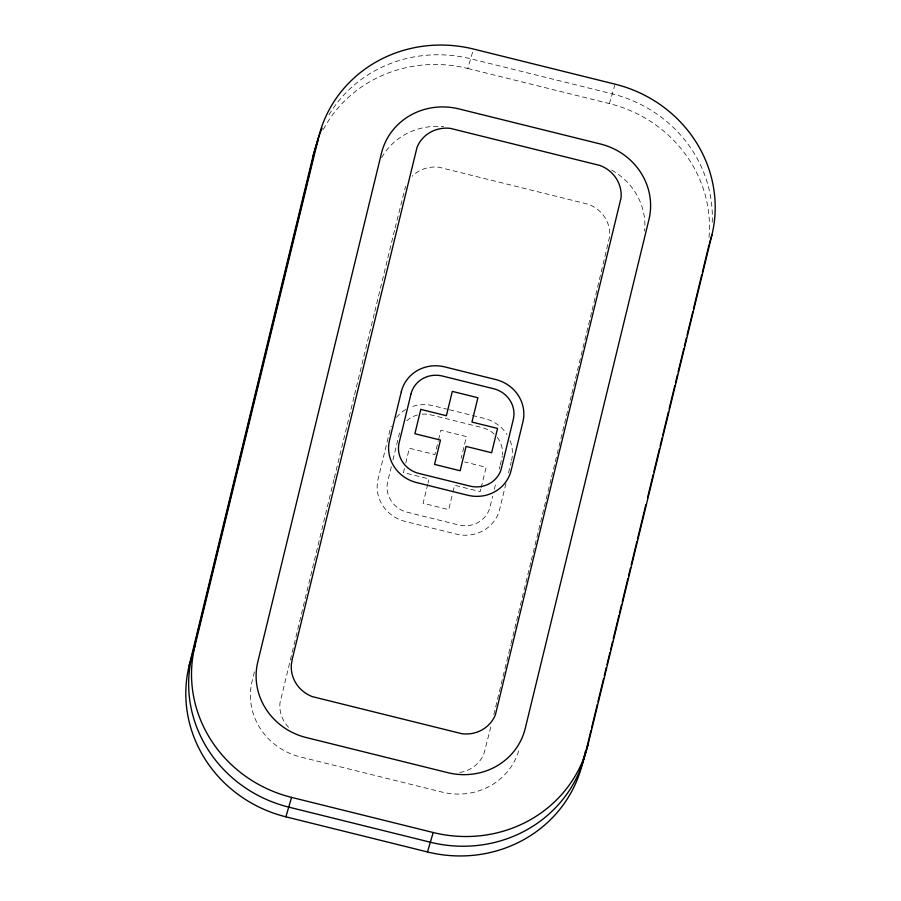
<?xml version="1.0" encoding="UTF-8"?>
<svg xmlns="http://www.w3.org/2000/svg" width="901" height="901" viewBox="0 0 901 901"><rect width="100%" height="100%" fill="white"/><g stroke="black" fill="none" stroke-linecap="round" stroke-linejoin="round"><path stroke-width="0.68" stroke-dasharray="4.5 3.38" d="M254.375 671.909L252.055 681.483A64.849 61.606 16.4 0 0 300.427 756.964L442.042 792.08A64.849 61.606 16.4 0 0 519.528 747.819M333.978 479.388L279.974 702.971A32.425 30.803 16.4 0 0 290.088 728.83M334.305 478.026L354.239 396.046M354.566 394.672L374.501 312.692M374.827 311.329L394.762 229.35M395.089 227.976L405.585 186.282M391.316 466.707L387.7 481.573A26.366 25.048 16.4 0 0 407.365 512.264L458.53 524.945A26.366 25.048 16.4 0 0 490.031 506.959L492.667 496.147M392.96 459.938L399.526 432.897M404.436 468.52L403.445 472.586L429.034 478.927L428.043 482.981M405.743 463.114L409.358 448.248L434.946 454.588L438.235 441.073M427.716 484.333L423.11 503.265L448.698 509.606L452.64 493.388M438.562 439.722L440.859 430.25L466.448 436.602L461.188 458.226M452.966 492.036L454.611 485.267L480.199 491.619L480.852 488.916M481.19 487.565L486.112 467.281L464.567 461.931M494.311 489.378L495.955 482.621M499.233 469.106L499.897 466.391M500.224 465.04L501.868 458.282A26.366 25.048 16.4 0 0 502.285 456.143M505.911 483.657L499.661 509.347A36.288 34.475 16.4 0 1 456.311 534.113L405.135 521.42A36.288 34.475 16.4 0 1 378.071 479.186L389.896 430.509A36.288 34.475 16.4 0 1 391.259 426.218M508.536 472.845L511.171 462.022M490.82 726.916L483.983 753.574A32.425 30.803 16.4 0 1 459.048 772.574M493.804 714.617L510.743 644.925M511.081 643.562L531.004 561.582M531.342 560.219L551.266 478.228M551.603 476.866L571.527 394.886M571.865 393.523L591.788 311.532M592.126 310.169L609.583 236.884A32.425 30.803 16.4 0 0 588.758 204.392L438.933 167.237A32.425 30.803 16.4 0 0 412.219 176.202M323.346 129.429A129.699 123.212 16.4 0 1 467.799 68.476L473.16 50.265M709.019 237.323A129.699 123.212 16.4 0 0 609.403 103.604L614.764 85.392M467.799 68.476L609.403 103.604M448.067 409.426L433.257 405.754A36.288 34.475 16.4 0 0 410.135 407.353M449.419 409.752L484.423 418.436A36.288 34.475 16.4 0 1 506.936 434.428M712.229 222.232A129.699 123.212 16.4 0 0 612.263 93.884L470.66 58.768A129.699 123.212 16.4 0 0 327.502 117.355M396.395 417.467A36.288 34.475 16.4 0 1 405.968 409.381M510.09 440.589A36.288 34.475 16.4 0 1 511.498 460.67M381.664 157.641A64.849 61.606 16.4 0 1 443.709 126.692M611.7 170.131A64.849 61.606 16.4 0 1 644.587 231.005M494.199 434.034A26.366 25.048 16.4 0 0 482.193 427.603L431.027 414.91A26.366 25.048 16.4 0 0 420.79 414.336M497.262 437.379A26.366 25.048 16.4 0 1 502.42 455.05M406.711 420.823A26.366 25.048 16.4 0 1 417.445 415.001"/><path stroke-width="1.35" d="M189.12 665.873L312.816 156.999L318.537 137.571A129.699 123.212 16.4 0 1 473.521 49.048L615.124 84.176A129.699 123.212 16.4 0 1 711.88 235.127L588.184 744.001L582.463 763.429A129.699 123.212 16.4 0 1 427.479 851.952L285.876 816.824A129.699 123.212 16.4 0 1 189.12 665.873L194.83 646.445L318.537 137.571M582.463 763.429L585.459 751.119M590.977 730.463L585.323 753.72A129.699 123.212 16.4 0 1 430.34 842.232L288.737 807.116A129.699 123.212 16.4 0 1 191.969 656.153L315.677 147.28A129.699 123.212 16.4 0 1 322.096 128.201M591.642 727.726L597.295 704.469M597.96 701.733L603.614 678.487M604.278 675.75L606.272 667.54M606.936 664.803L609.932 652.493M610.596 649.756L612.59 641.546M613.254 638.809L618.908 615.552M619.573 612.815L621.566 604.616M622.231 601.879L627.884 578.622M628.549 575.885L630.542 567.675M631.207 564.938L636.861 541.692M637.525 538.956L645.848 504.751M647.504 497.915L653.157 474.658M653.822 471.921L659.476 448.664M660.14 445.927L662.134 437.728M662.798 434.992L668.452 411.734M669.116 408.998L674.77 385.741M675.435 383.004L677.439 374.793M678.104 372.057L683.758 348.811M684.422 346.074L686.416 337.864M687.08 335.127L692.734 311.87M693.398 309.133L701.71 274.94M702.375 272.203L709.031 244.847M285.876 816.824L291.597 797.396A129.699 123.212 16.4 0 1 194.83 646.445M427.479 851.952L433.201 832.524A129.699 123.212 16.4 0 0 588.184 744.001M709.38 243.63L711.88 235.127M291.597 797.396L433.201 832.524M312.816 156.999A129.699 123.212 16.4 0 1 317.693 141.637M292.262 659.149L291.417 664.116A32.425 30.803 16.4 0 0 312.242 696.608L462.067 733.763A32.425 30.803 16.4 0 0 495.415 714.718L621.026 198.029A32.425 30.803 16.4 0 0 600.19 165.536L450.376 128.37A32.425 30.803 16.4 0 0 417.017 147.426L292.262 659.149M381.472 153.181L257.765 662.055A64.849 61.606 16.4 0 0 306.149 737.525L447.752 772.653A64.849 61.606 16.4 0 0 525.249 728.391L648.945 219.517A64.849 61.606 16.4 0 0 600.573 144.036L458.958 108.92A64.849 61.606 16.4 0 0 381.472 153.181M401.339 391.653L389.502 440.33A36.288 34.475 16.4 0 0 416.577 482.564L467.743 495.246A36.288 34.475 16.4 0 0 511.104 470.491L522.929 421.814A36.288 34.475 16.4 0 0 495.865 379.58L444.689 366.887A36.288 34.475 16.4 0 0 401.339 391.653M410.969 394.041L399.132 442.718A26.366 25.048 16.4 0 0 418.807 473.397L469.973 486.089A26.366 25.048 16.4 0 0 501.474 468.103L513.3 419.427A26.366 25.048 16.4 0 0 493.635 388.736L442.47 376.055A26.366 25.048 16.4 0 0 410.969 394.041M420.801 409.381L414.888 433.719L440.465 440.071L434.552 464.398L460.141 470.75L466.054 446.412L491.642 452.752L497.555 428.414L471.966 422.073L477.89 397.735L452.302 391.394L446.389 415.733L420.801 409.381"/></g></svg>
